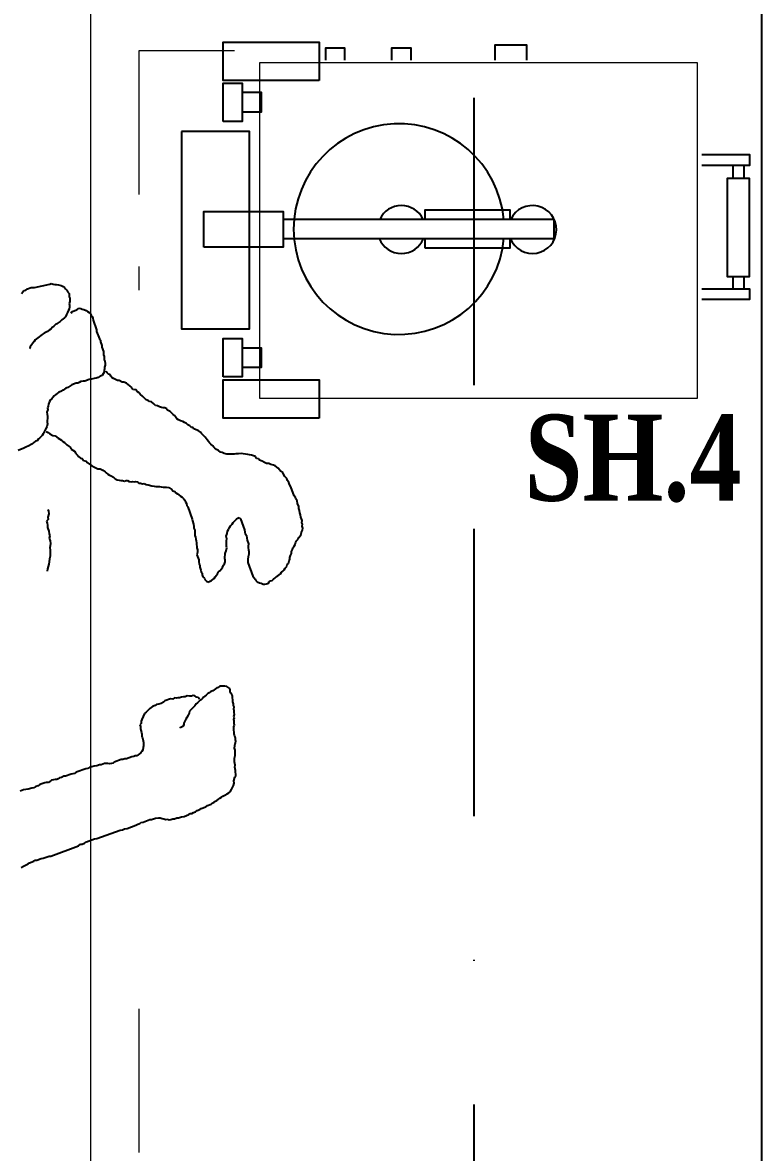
# Model space of a CAD drawing. Header units: millimetres. Extents: x 33350 to 35310, y -217097 to -211540.
# Drawn here: x 34026.4 to 34103.5, y -213864.1 to -213746.1 of the extents above; entities that cross this region are included whole.
import ezdxf
from ezdxf.enums import TextEntityAlignment as Align

# ---------------------------------------------------------------- set-up
doc = ezdxf.new("R2010")
doc.units = ezdxf.units.MM
doc.header["$LTSCALE"] = 60
doc.header["$MEASUREMENT"] = 0
doc.linetypes.add('BORDER', pattern=[1.75, 0.5, -0.25, 0.5, -0.25, 0, -0.25])
doc.linetypes.add('HIDDEN', pattern=[0.375, 0.25, -0.125])
for name, color, linetype, lineweight in [('-DWG_ANA', 7, 'Continuous', 0), ('-DWG_ANA_1', 7, 'BORDER', 25), ('-DWG_DETAY1', 7, 'Continuous', 25), ('-DWG_DETAY2', 7, 'Continuous', 15), ('NO', 7, 'Continuous', 0), ('PLAN', 253, 'Continuous', 0)]:
    doc.layers.add(name, color=color, linetype=linetype, lineweight=lineweight)
doc.layers.add('BL-G', color=102, linetype='Continuous')
doc.layers.add('TEFRIŞ', color=223, linetype='Continuous')
doc.styles.add('ROMANS', font='ROMANSTW.SHX', dxfattribs={"width": 0.8})
doc.styles.add('TROMANS', font='ROMANSTW.SHX', dxfattribs={"width": 0.8})

# ---------------------------------------------------------------- blocks, each defined once
blk = doc.blocks.new('ROB-CL60')
at = {"layer": '-DWG_ANA', "color": 0}
blk.add_lwpolyline([(0, 0.15), (0, -45.59), (35, -45.59), (35, 0.15)], close=True, dxfattribs=at)
at = {"layer": '-DWG_DETAY1', "color": 0}
for points in [[(9.58, 0.6), (9.58, 5.56), (10.71, 5.56), (10.71, 0.6)], [(10.79, 4.99), (12.06, 4.99)], [(22.32, 4.99), (23.59, 4.99)], [(23.59, 0.6), (23.59, 5.56), (24.72, 5.56), (24.72, 0.6)], [(12.06, 3.87), (10.79, 3.87)], [(23.59, 3.87), (22.32, 3.87)], [(18.34, -43.12), (18.34, -14.82), (16.34, -14.82), (16.34, -43.12)], [(-0.27, -20.97), (-1.87, -20.97), (-1.87, -17.72), (-0.27, -17.72)], [(16.34, -28.29), (15.34, -28.29), (15.34, -19.44), (16.34, -19.44)], [(18.34, -19.44), (19.34, -19.44), (19.34, -28.29)], [(19.34, -28.29), (18.34, -28.29)], [(-0.27, -31.75), (-1.55, -31.75), (-1.55, -29.79), (-0.27, -29.79)], [(-0.27, -38.67), (-1.55, -38.67), (-1.55, -36.71), (-0.27, -36.71)], [(19.25, -51.41), (15.53, -51.41), (15.53, -43.12), (19.25, -43.12), (19.25, -51.41)], [(5.11, -47.39), (5.11, -45.39), (3.11, -45.39), (3.11, -47.39)], [(31.79, -47.39), (31.79, -45.39), (29.79, -45.39), (29.79, -47.39)], [(6.11, -49.39), (2.11, -49.39), (2.11, -47.39), (6.11, -47.39), (6.11, -49.39)], [(32.79, -49.39), (28.79, -49.39), (28.79, -47.39), (32.79, -47.39), (32.79, -49.39)]]:
    blk.add_lwpolyline(points, dxfattribs=at)
for points in [[(12.2, 5.59), (12.09, 5.59), (12.09, 3.23), (12.2, 3.23), (22.32, 3.23), (22.32, 5.59)], [(1.84, -39.37), (1.84, -49.37), (-2.16, -49.37), (-2.16, -39.37)], [(37.1, -39.37), (37.1, -49.37), (33.1, -49.37), (33.1, -39.37)], [(7.18, -53.74), (27.77, -53.74), (27.77, -46.63), (7.18, -46.63)]]:
    blk.add_lwpolyline(points, close=True, dxfattribs=at)
for centre, radius, start, end in [((17.4, -17.08), 2.5, 292.1288, 244.9562), ((17.36, -31.02), 11, 95.3133, 84.8814), ((17.4, -30.77), 2.5, 115.0438, 244.9562), ((17.4, -30.77), 2.5, 292.1288, 67.8712)]:
    blk.add_arc(centre, radius, start, end, dxfattribs=at)
at = {"layer": 'NO', "linetype": 'Continuous', "style": 'ROMANS', "width": 0.8}
blk.add_attdef('NO', text='', height=10, dxfattribs=at).set_placement((15.74, -65.77), align=Align.MIDDLE)
blk = doc.blocks.new('T_190')
at = {"layer": '-DWG_ANA', "color": 0}
blk.add_lwpolyline([(0, 0), (190, 0), (190, -70), (0, -70)], close=True, dxfattribs=at)
blk = doc.blocks.new('TCR190R')
at = {"layer": '-DWG_DETAY2', "color": 0, "linetype": 'HIDDEN'}
for points in [[(5, -55), (5, -65), (30, -65)], [(105, -65), (140, -65), (140, -55)]]:
    blk.add_lwpolyline(points, dxfattribs=at)
at = {"layer": 'PLAN', "color": 0, "linetype": 'Continuous'}
blk.add_blockref('T_190', (0, 0), dxfattribs=at)
at = {"layer": 'NO', "linetype": 'Continuous', "style": 'ROMANS', "width": 0.8}
blk.add_attdef('NO', text='', height=10, dxfattribs=at).set_placement((168, -55), align=Align.MIDDLE)
blk = doc.blocks.new('RRN193')
at = {"layer": '-DWG_ANA_1', "color": 0}
blk.add_lwpolyline([(0, -30), (0, 0), (190, 0), (190, -30)], close=True, dxfattribs=at)
at = {"layer": 'NO', "linetype": 'Continuous', "style": 'ROMANS', "width": 0.8}
blk.add_attdef('NO', text='', height=10, dxfattribs=at).set_placement((170, -17), align=Align.MIDDLE)
blk = doc.blocks.new('İNSAN-1')
for p, q in [((-36.04, -10.58), (-36.17, -10.77)), ((-35.98, -10.43), (-36.04, -10.58)), ((-35.87, -10.29), (-35.98, -10.43)), ((-35.69, -10.12), (-35.87, -10.29)), ((-19.76, -10.9), (-19.65, -10.58)), ((-19.65, -10.58), (-19.52, -10.39)), ((-19.52, -10.39), (-19.29, -9.77)), ((16.08, -10.84), (16.12, -10.57)), ((16.12, -10.57), (16.15, -10.35)), ((16.15, -10.35), (16.28, -10)), ((24.05, -10.49), (23.92, -10.68)), ((24.11, -10.34), (24.05, -10.49)), ((24.25, -10.11), (24.11, -10.34)), ((-36.31, -11.49), (-36.66, -13.08)), ((-36.3, -11.14), (-36.31, -11.31)), ((-36.31, -11.31), (-36.31, -11.49)), ((-36.17, -10.77), (-36.3, -11.14)), ((-31.16, -11.96), (-30.94, -11.69)), ((-30.94, -11.69), (-30.83, -11.55)), ((-30.83, -11.55), (-30.67, -11.44)), ((-30.67, -11.44), (-30.51, -11.32)), ((-30.51, -11.32), (-30.35, -11.2)), ((-30.35, -11.2), (-30.12, -11.05)), ((-30.12, -11.05), (-29.92, -11)), ((-29.92, -11), (-29.9, -10.95)), ((-20.48, -11.88), (-20.31, -11.76)), ((-20.31, -11.76), (-20.26, -11.6)), ((-20.26, -11.6), (-20.13, -11.41)), ((-20.13, -11.41), (-19.97, -11.29)), ((-19.97, -11.29), (-19.91, -11.14)), ((-19.91, -11.14), (-19.76, -10.9)), ((15.71, -11.86), (15.8, -11.61)), ((15.8, -11.61), (15.93, -11.42)), ((15.93, -11.42), (15.95, -11.2)), ((15.95, -11.2), (16.08, -10.84)), ((23.48, -11.73), (23.31, -12.18)), ((23.49, -11.55), (23.48, -11.73)), ((23.59, -11.42), (23.49, -11.55)), ((23.76, -10.96), (23.59, -11.42)), ((23.87, -10.83), (23.76, -10.96)), ((23.92, -10.68), (23.87, -10.83)), ((-31.84, -13.01), (-31.72, -12.83)), ((-31.72, -12.83), (-31.59, -12.64)), ((-31.59, -12.64), (-31.53, -12.48)), ((-31.53, -12.48), (-31.4, -12.29)), ((-31.4, -12.29), (-31.29, -12.15)), ((-31.29, -12.15), (-31.16, -11.96)), ((-24.4, -13.04), (-24.13, -12.96)), ((-24.13, -12.96), (-23.93, -12.91)), ((-23.93, -12.91), (-23.74, -12.86)), ((-23.74, -12.86), (-23.56, -12.87)), ((-23.56, -12.87), (-23.3, -12.79)), ((-23.3, -12.79), (-23.07, -12.81)), ((-23.07, -12.81), (-22.84, -12.84)), ((-22.84, -12.84), (-22.62, -12.86)), ((-22.62, -12.86), (-22.42, -12.82)), ((-22.42, -12.82), (-22.25, -12.82)), ((-22.25, -12.82), (-22.07, -12.83)), ((-22.07, -12.83), (-21.75, -12.77)), ((-21.75, -12.77), (-21.52, -12.62)), ((-21.52, -12.62), (-21.23, -12.48)), ((-21.26, -12.71), (-21.16, -12.93)), ((-21.23, -12.48), (-21.02, -12.39)), ((-21.16, -12.93), (-21.04, -13.09)), ((-21.02, -12.39), (-20.86, -12.27)), ((-20.86, -12.27), (-20.7, -12.15)), ((-20.7, -12.15), (-20.59, -12.01)), ((-20.59, -12.01), (-20.48, -11.88)), ((-13.14, -12.89), (-12.94, -12.96)), ((-12.94, -12.96), (-12.66, -12.99)), ((-12.66, -12.99), (-12.32, -12.89)), ((-12.32, -12.89), (-12.1, -12.9)), ((-12.1, -12.9), (-11.9, -12.75)), ((-11.9, -12.75), (-11.7, -12.82)), ((-11.7, -12.82), (-11.48, -12.83)), ((-11.48, -12.83), (-11.26, -12.83)), ((-11.26, -12.83), (-10.86, -12.98)), ((-7.43, -12.98), (-7.19, -12.92)), ((-7.19, -12.92), (-6.94, -12.86)), ((-6.94, -12.86), (-6.7, -12.8)), ((15.26, -13.08), (15.37, -12.94)), ((15.37, -12.94), (15.39, -12.72)), ((15.39, -12.72), (15.4, -12.55)), ((15.4, -12.55), (15.58, -12.04)), ((15.58, -12.04), (15.71, -11.86)), ((23.29, -12.4), (23.07, -13.01)), ((23.31, -12.18), (23.29, -12.4)), ((-36.66, -13.08), (-36.72, -13.23)), ((-36.72, -13.23), (-36.67, -13.43)), ((-36.67, -13.43), (-36.63, -13.62)), ((-36.63, -13.62), (-36.63, -13.8)), ((-36.63, -13.8), (-36.58, -13.99)), ((-36.58, -13.99), (-36.5, -14.26)), ((-32.74, -14.16), (-32.61, -13.97)), ((-32.61, -13.97), (-32.5, -13.84)), ((-32.5, -13.84), (-32.45, -13.68)), ((-32.45, -13.68), (-32.26, -13.51)), ((-32.26, -13.51), (-32.15, -13.37)), ((-32.15, -13.37), (-31.97, -13.2)), ((-31.97, -13.2), (-31.84, -13.01)), ((-25.43, -14.25), (-25.36, -14.04)), ((-25.36, -14.04), (-25.23, -13.85)), ((-25.23, -13.85), (-25.12, -13.72)), ((-25.12, -13.72), (-24.99, -13.53)), ((-24.99, -13.53), (-24.83, -13.41)), ((-24.83, -13.41), (-24.67, -13.29)), ((-24.67, -13.29), (-24.56, -13.15)), ((-24.56, -13.15), (-24.4, -13.04)), ((-21.04, -13.09), (-20.86, -13.39)), ((-20.86, -13.39), (-20.83, -13.64)), ((-20.83, -13.64), (-20.59, -13.96)), ((-20.59, -13.96), (-20.48, -14.12)), ((-20.48, -14.12), (-20.36, -14.29)), ((-10.86, -12.98), (-10.58, -13.01)), ((-10.58, -13.01), (-10.38, -13.08)), ((-10.38, -13.08), (-10.14, -13.02)), ((-10.14, -13.02), (-9.87, -13.12)), ((-9.87, -13.12), (-9.59, -13.15)), ((-9.59, -13.15), (-9.12, -13.1)), ((-9.12, -13.1), (-8.9, -13.11)), ((-8.9, -13.11), (-8.68, -13.11)), ((-8.68, -13.11), (-8.46, -13.12)), ((-8.46, -13.12), (-8.24, -13.13)), ((-8.24, -13.13), (-7.99, -13.07)), ((-7.99, -13.07), (-7.68, -13.03)), ((-7.68, -13.03), (-7.43, -12.98)), ((14.86, -14.31), (14.89, -14.09)), ((14.89, -14.09), (14.99, -13.96)), ((14.99, -13.96), (15.05, -13.81)), ((15.05, -13.64), (15.11, -13.48)), ((15.05, -13.81), (15.05, -13.64)), ((15.11, -13.48), (15.13, -13.26)), ((15.13, -13.26), (15.26, -13.08)), ((23.06, -13.18), (22, -16.08)), ((23.07, -13.01), (23.06, -13.18)), ((-36.5, -14.26), (-36.41, -14.47)), ((-36.41, -14.47), (-36.29, -14.63)), ((-36.29, -14.63), (-36.15, -14.74)), ((-36.15, -14.74), (-36.01, -14.85)), ((-36.01, -14.85), (-35.82, -14.98)), ((-35.82, -14.98), (-35.69, -15.09)), ((-35.69, -15.09), (-35.51, -15.1)), ((-35.51, -15.1), (-35.34, -15.1)), ((-35.34, -15.1), (-35.18, -15.16)), ((-35.18, -15.16), (-35, -15.16)), ((-35, -15.16), (-34.83, -15.17)), ((-34.83, -15.17), (-34.63, -15.12)), ((-34.63, -15.12), (-34.46, -15.13)), ((-34.46, -15.13), (-34.28, -15.13)), ((-34.28, -15.13), (-34.04, -15.11)), ((-34.04, -15.11), (-33.87, -14.99)), ((-33.87, -14.99), (-33.68, -14.94)), ((-33.64, -15.31), (-33.8, -15.43)), ((-33.68, -14.94), (-33.47, -14.84)), ((-33.47, -14.84), (-33.25, -14.74)), ((-33.25, -14.74), (-33.14, -14.61)), ((-33.14, -14.61), (-33.03, -14.47)), ((-33.03, -14.47), (-32.92, -14.33)), ((-32.92, -14.33), (-32.74, -14.16)), ((-26.16, -15.4), (-26.01, -15.16)), ((-26.01, -15.16), (-25.88, -14.97)), ((-25.88, -14.97), (-25.8, -14.77)), ((-25.8, -14.77), (-25.69, -14.63)), ((-25.69, -14.63), (-25.58, -14.49)), ((-25.58, -14.49), (-25.43, -14.25)), ((-20.36, -14.29), (-20.24, -14.45)), ((-20.24, -14.45), (-20.12, -14.61)), ((-20.12, -14.61), (-20, -14.77)), ((-20, -14.77), (-19.87, -14.88)), ((-19.87, -14.88), (-19.63, -15.2)), ((-19.63, -15.2), (-19.44, -15.33)), ((-19.44, -15.33), (-19.32, -15.49)), ((14.43, -15.65), (14.49, -15.33)), ((14.49, -15.33), (14.71, -14.72)), ((14.71, -14.72), (14.72, -14.55)), ((14.72, -14.55), (14.86, -14.31)), ((-34.1, -16.09), (-34.16, -16.24)), ((-34.16, -16.24), (-34.06, -16.46)), ((-33.97, -15.9), (-34.1, -16.09)), ((-34.06, -16.46), (-34.01, -16.65)), ((-33.8, -15.43), (-33.97, -15.9)), ((-26.53, -16.57), (-26.5, -16.34)), ((-26.5, -16.34), (-26.37, -16.15)), ((-26.37, -16.15), (-26.31, -16)), ((-26.31, -15.82), (-26.16, -15.4)), ((-26.31, -16), (-26.31, -15.82)), ((-19.32, -15.49), (-19.21, -15.66)), ((-19.21, -15.66), (-18.96, -15.8)), ((-18.96, -15.8), (-18.79, -15.99)), ((-18.79, -15.99), (-18.66, -16.09)), ((-18.66, -16.09), (-18.49, -16.28)), ((-18.49, -16.28), (-18.44, -16.47)), ((-18.44, -16.47), (-18.25, -16.6)), ((13.93, -16.85), (14.3, -15.84)), ((14.3, -15.84), (14.43, -15.65)), ((21.8, -16.46), (21.7, -16.72)), ((22, -16.08), (21.8, -16.29)), ((21.8, -16.29), (21.8, -16.46)), ((-34.01, -16.65), (-33.91, -16.87)), ((-33.91, -16.87), (-33.8, -17.03)), ((-33.8, -17.03), (-33.68, -17.19)), ((-33.68, -17.19), (-33.56, -17.35)), ((-33.56, -17.35), (-33.4, -17.41)), ((-33.4, -17.41), (-33.27, -17.52)), ((-33.27, -17.52), (-33.11, -17.58)), ((-33.11, -17.58), (-32.88, -17.6)), ((-32.88, -17.6), (-31.89, -17.97)), ((-26.82, -17.7), (-26.73, -17.44)), ((-26.73, -17.44), (-26.7, -17.21)), ((-26.7, -17.21), (-26.53, -16.75)), ((-26.53, -16.75), (-26.53, -16.57)), ((-18.25, -16.6), (-18.17, -16.87)), ((-18.17, -16.87), (-18.03, -16.97)), ((-18.03, -16.97), (-17.73, -17.44)), ((-17.73, -17.44), (-17.58, -17.67)), ((-17.58, -17.67), (-17.48, -17.89)), ((13.66, -17.73), (13.75, -17.48)), ((13.75, -17.48), (13.78, -17.26)), ((13.78, -17.26), (13.9, -17.07)), ((13.9, -17.07), (13.93, -16.85)), ((21.58, -16.9), (21.26, -17.76)), ((21.7, -16.72), (21.58, -16.9)), ((-31.89, -17.97), (-31.72, -17.97)), ((-31.72, -17.97), (-30.93, -18.26)), ((-30.93, -18.26), (-30.8, -18.37)), ((-30.8, -18.37), (-30.62, -18.37)), ((-30.62, -18.37), (-30.26, -18.51)), ((-30.26, -18.51), (-30.08, -18.51)), ((-30.08, -18.51), (-29.61, -18.69)), ((-29.61, -18.69), (-29.44, -18.69)), ((-29.44, -18.69), (-29.26, -18.7)), ((-29.26, -18.7), (-29.11, -18.76)), ((-29.11, -18.76), (-28.93, -18.76)), ((-28.93, -18.76), (-28.75, -18.77)), ((-28.75, -18.77), (-28.6, -18.82)), ((-28.6, -18.82), (-28.37, -18.85)), ((-28.37, -18.85), (-28.19, -18.85)), ((-28.19, -18.85), (-28, -18.81)), ((-28, -18.81), (-27.82, -18.81)), ((-27.82, -18.81), (-27.63, -18.77)), ((-27.63, -18.77), (-27.45, -18.77)), ((-27.45, -18.77), (-27.29, -18.65)), ((-27.29, -18.65), (-27.13, -18.54)), ((-27.13, -18.54), (-27.05, -18.33)), ((-27.05, -18.33), (-26.92, -18.14)), ((-26.92, -18.14), (-26.85, -17.93)), ((-26.85, -17.93), (-26.82, -17.7)), ((-17.48, -17.89), (-17.38, -18.1)), ((-17.38, -18.1), (-17.36, -18.35)), ((-17.36, -18.35), (-17.22, -18.63)), ((-17.22, -18.63), (-17.07, -18.87)), ((-17.07, -18.87), (-16.94, -18.98)), ((13.38, -18.96), (13.39, -18.78)), ((13.39, -18.78), (13.52, -18.43)), ((13.52, -18.26), (13.62, -18)), ((13.52, -18.43), (13.52, -18.26)), ((13.62, -18), (13.66, -17.73)), ((21.23, -17.99), (20.34, -20.42)), ((21.26, -17.76), (21.23, -17.99)), ((-27.53, -18.98), (-27.58, -18.96)), ((-27.39, -19.09), (-27.53, -18.98)), ((-27.26, -19.2), (-27.39, -19.09)), ((-27.21, -19.39), (-27.26, -19.2)), ((-27.05, -19.45), (-27.21, -19.39)), ((-26.92, -19.56), (-27.05, -19.45)), ((-26.8, -19.72), (-26.92, -19.56)), ((-26.7, -19.94), (-26.8, -19.72)), ((-26.6, -20.15), (-26.7, -19.94)), ((-16.94, -18.98), (-16.82, -19.14)), ((-16.82, -19.14), (-16.7, -19.3)), ((-16.7, -19.3), (-16.65, -19.49)), ((-16.65, -19.49), (-16.5, -19.73)), ((-16.5, -19.73), (-16.33, -19.91)), ((-16.33, -19.91), (-16.23, -20.12)), ((12.98, -20.53), (13.24, -19.82)), ((13.24, -19.82), (13.34, -19.69)), ((13.34, -19.69), (13.4, -19.54)), ((13.38, -19.13), (13.38, -18.96)), ((13.42, -19.32), (13.38, -19.13)), ((13.4, -19.54), (13.42, -19.32)), ((-26.61, -20.33), (-26.6, -20.15)), ((-26.42, -20.63), (-26.61, -20.33)), ((-26.43, -20.81), (-26.42, -20.63)), ((-26.3, -21.09), (-26.43, -20.81)), ((-25.89, -21.6), (-26.3, -21.09)), ((-16.23, -20.12), (-16.19, -20.32)), ((-16.19, -20.32), (-16.14, -20.51)), ((-16.1, -20.88), (-16.16, -21.04)), ((-16.16, -21.04), (-16.16, -21.21)), ((-16.16, -21.21), (-16.04, -21.37)), ((-16.14, -20.51), (-16.14, -20.69)), ((-16.14, -20.69), (-16.1, -20.88)), ((12.68, -21.64), (12.89, -21.08)), ((12.89, -21.08), (12.9, -20.91)), ((12.9, -20.91), (12.97, -20.7)), ((12.97, -20.7), (12.98, -20.53)), ((20.18, -21.17), (19.84, -22.08)), ((20.22, -20.9), (20.18, -21.17)), ((20.3, -20.69), (20.22, -20.9)), ((20.34, -20.42), (20.3, -20.69)), ((-25.75, -21.7), (-25.89, -21.6)), ((-25.63, -21.87), (-25.75, -21.7)), ((-25.64, -22.04), (-25.63, -21.87)), ((-25.42, -22.24), (-25.64, -22.04)), ((-25.3, -22.4), (-25.42, -22.24)), ((-25.16, -22.51), (-25.3, -22.4)), ((-16.01, -21.92), (-16.06, -22.08)), ((-16.06, -22.08), (-16.02, -22.27)), ((-16, -21.57), (-16.05, -21.73)), ((-16.05, -21.73), (-16.01, -21.92)), ((-16.04, -21.37), (-16, -21.57)), ((-16.02, -22.27), (-15.88, -22.38)), ((-15.88, -22.38), (-15.89, -22.56)), ((12.28, -22.58), (12.49, -22.31)), ((12.49, -22.31), (12.6, -22.18)), ((12.6, -22.01), (12.66, -21.86)), ((12.6, -22.18), (12.6, -22.01)), ((12.66, -21.86), (12.68, -21.64)), ((19.72, -22.27), (19.64, -22.47)), ((19.84, -22.08), (19.72, -22.27)), ((-24.91, -22.78), (-25.16, -22.51)), ((-24.74, -22.97), (-24.91, -22.78)), ((-24.57, -23.15), (-24.74, -22.97)), ((-24.52, -23.34), (-24.57, -23.15)), ((-24.4, -23.5), (-24.52, -23.34)), ((-24.36, -23.7), (-24.4, -23.5)), ((-15.89, -22.56), (-15.79, -22.77)), ((-15.79, -22.77), (-15.85, -22.93)), ((-15.85, -22.93), (-15.75, -23.14)), ((-15.75, -23.14), (-15.7, -23.34)), ((-15.7, -23.34), (-15.61, -23.72)), ((7.56, -23.67), (7.66, -23.53)), ((7.66, -23.53), (7.77, -23.4)), ((7.77, -23.4), (7.88, -23.27)), ((7.88, -23.27), (8.03, -23.15)), ((8.03, -23.15), (8.16, -22.97)), ((8.16, -22.97), (8.78, -22.68)), ((8.78, -22.68), (8.97, -22.63)), ((8.97, -22.63), (9.21, -22.61)), ((9.21, -22.61), (9.37, -22.49)), ((9.37, -22.49), (9.52, -22.55)), ((9.52, -22.55), (9.75, -22.57)), ((9.75, -22.57), (9.92, -22.58)), ((9.92, -22.58), (10.17, -22.67)), ((10.17, -22.67), (10.34, -22.68)), ((10.34, -22.68), (10.56, -22.7)), ((10.56, -22.7), (10.72, -22.76)), ((10.72, -22.76), (11.04, -22.82)), ((11.04, -22.82), (11.19, -22.87)), ((11.19, -22.87), (11.36, -22.88)), ((11.36, -22.88), (11.53, -22.88)), ((11.53, -22.88), (11.72, -22.84)), ((11.72, -22.84), (11.96, -22.81)), ((11.96, -22.81), (12.12, -22.7)), ((12.12, -22.7), (12.28, -22.58)), ((19.25, -23.53), (19.24, -23.71)), ((19.51, -22.82), (19.25, -23.53)), ((19.54, -22.6), (19.51, -22.82)), ((19.64, -22.47), (19.54, -22.6)), ((-24.15, -23.95), (-24.36, -23.7)), ((-23.98, -24.13), (-24.15, -23.95)), ((-23.94, -24.33), (-23.98, -24.13)), ((-23.84, -24.54), (-23.94, -24.33)), ((-23.79, -24.73), (-23.84, -24.54)), ((-23.74, -24.93), (-23.79, -24.73)), ((-15.61, -23.72), (-15.58, -23.97)), ((-15.58, -23.97), (-15.53, -24.17)), ((-15.53, -24.17), (-15.54, -24.34)), ((-15.54, -24.34), (-15.54, -24.52)), ((-15.54, -24.52), (-15.5, -24.71)), ((-15.5, -24.71), (-15.45, -24.91)), ((6.97, -24.95), (7.11, -24.71)), ((7.11, -24.71), (7.21, -24.46)), ((7.21, -24.46), (7.23, -24.24)), ((7.23, -24.24), (7.34, -24.1)), ((7.34, -24.1), (7.45, -23.8)), ((7.45, -23.8), (7.56, -23.67)), ((19.09, -24.11), (19.08, -24.45)), ((19.08, -24.45), (19.08, -24.62)), ((19.08, -24.62), (19.12, -24.81)), ((19.24, -23.71), (19.09, -24.11)), ((-23.75, -25.1), (-23.74, -24.93)), ((-23.65, -25.32), (-23.75, -25.1)), ((-23.49, -25.38), (-23.65, -25.32)), ((-23.36, -25.66), (-23.49, -25.38)), ((-23.19, -25.84), (-23.36, -25.66)), ((-23.05, -25.95), (-23.19, -25.84)), ((-15.45, -25.08), (-15.46, -25.26)), ((-15.46, -25.26), (-15.43, -25.5)), ((-15.45, -24.91), (-15.45, -25.08)), ((-15.43, -25.5), (-15.2, -25.83)), ((-15.2, -25.83), (-15.06, -25.94)), ((-15.06, -25.94), (-15.01, -26.13)), ((6.54, -26.12), (6.66, -25.93)), ((6.64, -25.69), (6.86, -25.08)), ((6.66, -25.93), (6.64, -25.69)), ((6.86, -25.08), (6.97, -24.95)), ((19.12, -24.81), (19.17, -25)), ((19.17, -25), (19.22, -25.19)), ((19.18, -25.93), (19.17, -26.1)), ((19.25, -25.72), (19.18, -25.93)), ((19.22, -25.19), (19.21, -25.36)), ((19.21, -25.36), (19.26, -25.55)), ((19.26, -25.55), (19.25, -25.72)), ((-22.94, -26.11), (-23.05, -25.95)), ((-22.8, -26.22), (-22.94, -26.11)), ((-22.61, -26.35), (-22.8, -26.22)), ((-22.49, -26.51), (-22.61, -26.35)), ((-22.39, -26.73), (-22.49, -26.51)), ((-22.31, -26.99), (-22.39, -26.73)), ((-22.2, -27.15), (-22.31, -26.99)), ((-15.01, -26.13), (-14.88, -26.24)), ((-14.88, -26.24), (-14.76, -26.4)), ((-14.76, -26.4), (-14.52, -26.73)), ((-14.52, -26.73), (-14.4, -26.89)), ((-14.4, -26.89), (-14.29, -27.05)), ((-14.29, -27.05), (-14.15, -27.16)), ((6.42, -27.05), (6.45, -26.83)), ((6.42, -27.22), (6.42, -27.05)), ((6.45, -26.83), (6.52, -26.63)), ((6.52, -26.63), (6.53, -26.46)), ((6.53, -26.46), (6.58, -26.31)), ((6.58, -26.31), (6.54, -26.12)), ((8.97, -27.18), (9.18, -27.09)), ((9.18, -27.09), (9.35, -27.09)), ((9.35, -27.09), (9.51, -26.98)), ((9.51, -26.98), (9.61, -26.84)), ((9.61, -26.84), (9.67, -26.69)), ((9.67, -26.69), (9.62, -26.67)), ((18.92, -27.1), (18.73, -27.61)), ((18.96, -26.83), (18.92, -27.1)), ((19.07, -26.52), (18.96, -26.83)), ((19.08, -26.35), (19.07, -26.52)), ((19.17, -26.1), (19.08, -26.35)), ((-22.1, -27.37), (-22.2, -27.15)), ((-21.96, -27.48), (-22.1, -27.37)), ((-21.86, -27.69), (-21.96, -27.48)), ((-21.69, -27.87), (-21.86, -27.69)), ((-21.7, -28.05), (-21.69, -27.87)), ((-21.54, -28.11), (-21.7, -28.05)), ((-21.46, -28.37), (-21.54, -28.11)), ((-14.15, -27.16), (-13.94, -27.24)), ((-13.94, -27.24), (-13.75, -27.37)), ((-13.75, -27.37), (-13.52, -27.39)), ((-13.52, -27.39), (-13.39, -27.5)), ((-13.39, -27.5), (-12.13, -27.96)), ((-12.13, -27.96), (-11.96, -27.97)), ((-11.96, -27.97), (-11.59, -28.1)), ((-11.59, -28.1), (-11.37, -28.12)), ((-11.37, -28.12), (-11.19, -28.13)), ((-11.19, -28.13), (-10.98, -28.21)), ((-10.98, -28.21), (-10.76, -28.23)), ((-10.76, -28.23), (-10.58, -28.24)), ((-10.58, -28.24), (-10.4, -28.24)), ((-10.4, -28.24), (-10.25, -28.3)), ((-10.25, -28.3), (-10.02, -28.32)), ((6.29, -28.04), (6.35, -27.89)), ((6.34, -28.23), (6.29, -28.04)), ((6.34, -27.43), (6.42, -27.22)), ((6.37, -27.67), (6.34, -27.43)), ((6.45, -28.39), (6.34, -28.23)), ((6.35, -27.89), (6.37, -27.67)), ((7.15, -28.36), (7.38, -28.21)), ((7.38, -28.21), (7.56, -28.05)), ((7.56, -28.05), (7.73, -27.88)), ((7.73, -27.88), (7.93, -27.66)), ((7.93, -27.66), (8.12, -27.62)), ((8.12, -27.62), (8.33, -27.52)), ((8.33, -27.52), (8.6, -27.39)), ((8.6, -27.39), (8.76, -27.28)), ((8.76, -27.28), (8.97, -27.18)), ((18.42, -28.3), (18.29, -28.48)), ((18.49, -28.1), (18.42, -28.3)), ((18.62, -27.91), (18.49, -28.1)), ((18.73, -27.61), (18.62, -27.74)), ((18.62, -27.74), (18.62, -27.91)), ((-21.36, -28.59), (-21.46, -28.37)), ((-21.21, -28.82), (-21.36, -28.59)), ((-21.07, -28.93), (-21.21, -28.82)), ((-20.9, -29.11), (-21.07, -28.93)), ((-20.68, -29.31), (-20.9, -29.11)), ((-20.54, -29.42), (-20.68, -29.31)), ((-20.41, -29.53), (-20.54, -29.42)), ((-10.02, -28.32), (-9.86, -28.38)), ((-9.86, -28.38), (-9.64, -28.41)), ((-9.64, -28.41), (-9.46, -28.41)), ((-9.46, -28.41), (-9.28, -28.42)), ((-9.28, -28.42), (-9.11, -28.42)), ((-9.11, -28.42), (-8.9, -28.5)), ((-8.9, -28.5), (-8.67, -28.52)), ((-8.67, -28.52), (-8.41, -28.44)), ((-8.41, -28.44), (-7.89, -28.64)), ((-7.89, -28.64), (-7.71, -28.64)), ((-7.71, -28.64), (-7.43, -28.69)), ((-7.43, -28.69), (-7.27, -28.74)), ((-7.27, -28.74), (-7.1, -28.75)), ((-7.1, -28.75), (-6.79, -28.86)), ((-6.79, -28.86), (-6.61, -28.87)), ((-6.61, -28.87), (-6.47, -28.98)), ((-6.47, -28.98), (-6.3, -28.98)), ((-6.3, -28.98), (-6.09, -29.06)), ((-6.09, -29.06), (-5.97, -29.22)), ((-5.97, -29.22), (-5.81, -29.28)), ((-5.81, -29.28), (-5.64, -29.46)), ((-5.64, -29.46), (-5.55, -29.68)), ((6.07, -29.57), (6.25, -29.41)), ((6.25, -29.41), (6.36, -29.27)), ((6.36, -29.27), (6.46, -29.14)), ((6.5, -28.58), (6.45, -28.39)), ((6.46, -29.14), (6.62, -29.03)), ((6.68, -28.7), (6.5, -28.58)), ((6.62, -29.03), (6.73, -28.89)), ((6.73, -28.89), (6.83, -28.76)), ((6.83, -28.76), (7.05, -28.49)), ((7.05, -28.49), (7.15, -28.36)), ((17.91, -29.38), (17.78, -29.56)), ((18.09, -28.87), (17.91, -29.38)), ((18.2, -28.74), (18.09, -28.87)), ((18.29, -28.48), (18.2, -28.74)), ((-20.22, -29.66), (-20.41, -29.53)), ((-20.08, -29.77), (-20.22, -29.66)), ((-19.94, -29.88), (-20.08, -29.77)), ((-19.79, -30.11), (-19.94, -29.88)), ((-19.65, -30.22), (-19.79, -30.11)), ((-19.52, -30.33), (-19.65, -30.22)), ((-19.4, -30.49), (-19.52, -30.33)), ((-19.3, -30.71), (-19.4, -30.49)), ((-6.42, -30.6), (-6.63, -30.7)), ((-6.26, -30.48), (-6.42, -30.6)), ((-6.09, -30.36), (-6.26, -30.48)), ((-5.93, -30.24), (-6.09, -30.36)), ((-5.82, -30.11), (-5.93, -30.24)), ((-5.71, -29.97), (-5.82, -30.11)), ((-5.66, -29.81), (-5.71, -29.97)), ((-5.55, -29.68), (-5.66, -29.81)), ((5.32, -30.85), (5.44, -30.67)), ((5.44, -30.67), (5.5, -30.51)), ((5.5, -30.51), (5.6, -30.38)), ((5.6, -30.38), (5.71, -30.25)), ((5.71, -30.25), (5.82, -30.11)), ((5.82, -30.11), (5.89, -29.91)), ((5.89, -29.91), (6.02, -29.73)), ((6.02, -29.73), (6.07, -29.57)), ((17.15, -30.65), (17.02, -30.84)), ((17.25, -30.52), (17.15, -30.65)), ((17.31, -30.37), (17.25, -30.52)), ((17.42, -30.24), (17.31, -30.37)), ((17.54, -30.05), (17.42, -30.24)), ((17.65, -29.92), (17.54, -30.05)), ((17.78, -29.56), (17.65, -29.92)), ((-19.13, -30.89), (-19.3, -30.71)), ((-19.08, -31.08), (-19.13, -30.89)), ((-18.98, -31.29), (-19.08, -31.08)), ((-18.9, -31.56), (-18.98, -31.29)), ((-18.92, -31.91), (-18.91, -31.74)), ((-18.91, -31.74), (-18.9, -31.56)), ((-11.25, -31.83), (-11.41, -31.95)), ((-11.04, -31.74), (-11.25, -31.83)), ((-10.88, -31.62), (-11.04, -31.74)), ((-10.63, -31.59), (-10.88, -31.62)), ((-10.36, -31.51), (-10.63, -31.59)), ((-10.08, -31.55), (-10.36, -31.51)), ((-9.84, -31.53), (-10.08, -31.55)), ((-9.66, -31.53), (-9.84, -31.53)), ((-9.49, -31.54), (-9.66, -31.53)), ((-9.31, -31.54), (-9.49, -31.54)), ((-9.14, -31.55), (-9.31, -31.54)), ((-8.82, -31.49), (-9.14, -31.55)), ((-8.55, -31.41), (-8.82, -31.49)), ((-8.38, -31.41), (-8.55, -31.41)), ((-8.18, -31.37), (-8.38, -31.41)), ((-8.01, -31.37), (-8.18, -31.37)), ((-7.83, -31.38), (-8.01, -31.37)), ((-7.65, -31.38), (-7.83, -31.38)), ((-7.46, -31.34), (-7.65, -31.38)), ((-7.3, -31.22), (-7.46, -31.34)), ((-7.08, -31.12), (-7.3, -31.22)), ((-6.92, -31), (-7.08, -31.12)), ((-6.74, -30.83), (-6.92, -31)), ((-6.63, -30.7), (-6.74, -30.83)), ((5.3, -31.19), (5.32, -30.85)), ((5.3, -31.36), (5.3, -31.19)), ((5.34, -31.55), (5.3, -31.36)), ((5.57, -31.87), (5.34, -31.55)), ((16.45, -31.78), (16.34, -31.91)), ((16.57, -31.59), (16.45, -31.78)), ((16.71, -31.36), (16.57, -31.59)), ((16.79, -31.16), (16.71, -31.36)), ((16.9, -31.02), (16.79, -31.16)), ((17.02, -30.84), (16.9, -31.02)), ((-18.99, -33.07), (-18.94, -32.79)), ((-18.95, -32.49), (-18.89, -32.33)), ((-18.94, -32.79), (-18.95, -32.49)), ((-18.89, -32.16), (-18.92, -31.91)), ((-18.89, -32.33), (-18.89, -32.16)), ((-12.23, -32.72), (-12.29, -32.87)), ((-12.29, -32.87), (-12.15, -32.98)), ((-12.12, -32.58), (-12.23, -32.72)), ((-12.15, -32.98), (-11, -33.4)), ((-11.94, -32.41), (-12.12, -32.58)), ((-11.76, -32.24), (-11.94, -32.41)), ((-11.6, -32.12), (-11.76, -32.24)), ((-11.41, -31.95), (-11.6, -32.12)), ((5.73, -31.92), (5.57, -31.87)), ((5.9, -31.93), (5.73, -31.92)), ((6.05, -31.99), (5.9, -31.93)), ((6.18, -32.09), (6.05, -31.99)), ((6.34, -32.15), (6.18, -32.09)), ((6.51, -32.15), (6.34, -32.15)), ((6.78, -32.2), (6.51, -32.15)), ((6.95, -32.2), (6.78, -32.2)), ((7.15, -32.28), (6.95, -32.2)), ((7.32, -32.28), (7.15, -32.28)), ((7.48, -32.34), (7.32, -32.28)), ((7.72, -32.31), (7.48, -32.34)), ((7.89, -32.32), (7.72, -32.31)), ((8.06, -32.32), (7.89, -32.32)), ((8.28, -32.35), (8.06, -32.32)), ((8.47, -32.3), (8.28, -32.35)), ((8.62, -32.36), (8.47, -32.3)), ((8.81, -32.31), (8.62, -32.36)), ((8.98, -32.32), (8.81, -32.31)), ((9.21, -32.34), (8.98, -32.32)), ((9.38, -32.35), (9.21, -32.34)), ((9.57, -32.3), (9.38, -32.35)), ((9.74, -32.31), (9.57, -32.3)), ((9.91, -32.31), (9.74, -32.31)), ((10.13, -32.33), (9.91, -32.31)), ((10.3, -32.34), (10.13, -32.33)), ((10.47, -32.35), (10.3, -32.34)), ((10.61, -32.45), (10.47, -32.35)), ((10.78, -32.46), (10.61, -32.45)), ((11, -32.48), (10.78, -32.46)), ((11, -32.48), (11.31, -32.42)), ((11.55, -32.4), (11.31, -32.42)), ((11.79, -32.37), (11.55, -32.4)), ((11.99, -32.44), (11.79, -32.37)), ((12.16, -32.45), (11.99, -32.44)), ((12.4, -32.42), (12.16, -32.45)), ((12.57, -32.43), (12.4, -32.42)), ((12.83, -32.35), (12.57, -32.43)), ((13.06, -32.37), (12.83, -32.35)), ((13.23, -32.38), (13.06, -32.37)), ((13.4, -32.39), (13.23, -32.38)), ((13.55, -32.44), (13.4, -32.39)), ((13.79, -32.41), (13.55, -32.44)), ((13.96, -32.42), (13.79, -32.41)), ((14.11, -32.48), (13.96, -32.42)), ((14.28, -32.48), (14.11, -32.48)), ((14.51, -32.51), (14.28, -32.48)), ((14.68, -32.51), (14.51, -32.51)), ((14.83, -32.4), (14.68, -32.51)), ((15.21, -32.31), (14.83, -32.4)), ((15.44, -32.33), (15.21, -32.31)), ((15.69, -32.25), (15.44, -32.33)), ((16.11, -32.06), (15.69, -32.25)), ((16.34, -31.91), (16.11, -32.06)), ((-18.94, -33.26), (-18.99, -33.07)), ((-18.91, -33.51), (-18.94, -33.26)), ((-18.88, -33.76), (-18.91, -33.51)), ((-18.84, -33.95), (-18.88, -33.76)), ((-18.79, -34.15), (-18.84, -33.95)), ((-18.74, -34.34), (-18.79, -34.15)), ((-11, -33.4), (-10.77, -33.43)), ((-10.77, -33.43), (-10.62, -33.49)), ((-10.62, -33.49), (-10.43, -33.62)), ((-10.43, -33.62), (-10.15, -33.66)), ((-10.15, -33.66), (-9.92, -33.68)), ((-9.92, -33.68), (-9.56, -33.82)), ((-9.56, -33.82), (-9.31, -33.79)), ((-9.31, -33.79), (-9.13, -33.8)), ((-9.13, -33.8), (-8.91, -33.82)), ((-8.91, -33.82), (-8.75, -33.88)), ((-8.75, -33.88), (-8.45, -33.87)), ((-8.45, -33.87), (-8.19, -33.79)), ((-8.19, -33.79), (-7.94, -33.76)), ((-7.94, -33.76), (-7.76, -33.77)), ((-7.76, -33.77), (-7.59, -33.77)), ((-7.59, -33.77), (-6.18, -34.29)), ((-18.65, -34.55), (-18.74, -34.34)), ((-18.46, -34.68), (-18.65, -34.55)), ((-18.41, -34.88), (-18.46, -34.68)), ((-18.27, -34.99), (-18.41, -34.88)), ((-18.19, -35.25), (-18.27, -34.99)), ((-18.04, -35.49), (-18.19, -35.25)), ((-6.18, -34.29), (-5.99, -34.42)), ((-5.99, -34.42), (-5.85, -34.53)), ((-5.85, -34.53), (-5.7, -34.59)), ((-5.7, -34.59), (-5.58, -34.75)), ((-5.58, -34.75), (-5.48, -34.96)), ((-5.48, -34.96), (-5.43, -35.16)), ((-5.43, -35.16), (-5.34, -35.37)), ((-5.34, -35.37), (-5.34, -35.55)), ((-17.94, -35.7), (-18.04, -35.49)), ((-17.92, -35.95), (-17.94, -35.7)), ((-17.82, -36.16), (-17.92, -35.95)), ((-17.74, -36.43), (-17.82, -36.16)), ((-17.69, -36.62), (-17.74, -36.43)), ((-5.84, -36.43), (-5.95, -36.57)), ((-5.73, -36.29), (-5.84, -36.43)), ((-5.67, -36.14), (-5.73, -36.29)), ((-5.57, -36), (-5.67, -36.14)), ((-5.4, -35.88), (-5.57, -36)), ((-5.35, -35.72), (-5.4, -35.88)), ((-5.34, -35.55), (-5.35, -35.72)), ((-17.45, -36.94), (-17.69, -36.62)), ((-17.27, -37.07), (-17.45, -36.94)), ((-17.13, -37.18), (-17.27, -37.07)), ((-16.98, -37.42), (-17.13, -37.18)), ((-16.82, -37.47), (-16.98, -37.42)), ((-16.58, -37.62), (-16.82, -37.47)), ((-16.36, -37.82), (-16.58, -37.62)), ((-7, -37.66), (-7.19, -37.83)), ((-6.84, -37.54), (-7, -37.66)), ((-6.68, -37.42), (-6.84, -37.54)), ((-6.57, -37.28), (-6.68, -37.42)), ((-6.41, -37.17), (-6.57, -37.28)), ((-6.3, -37.03), (-6.41, -37.17)), ((-6.19, -36.89), (-6.3, -37.03)), ((-6.13, -36.74), (-6.19, -36.89)), ((-5.95, -36.57), (-6.13, -36.74)), ((-16.15, -37.9), (-16.36, -37.82)), ((-15.96, -38.03), (-16.15, -37.9)), ((-15.75, -38.1), (-15.96, -38.03)), ((-15.51, -38.25), (-15.75, -38.1)), ((-14.57, -38.6), (-15.51, -38.25)), ((-14.38, -38.73), (-14.57, -38.6)), ((-14.23, -38.78), (-14.38, -38.73)), ((-14.04, -38.91), (-14.23, -38.78)), ((-13.76, -38.96), (-14.04, -38.91)), ((-9.87, -38.85), (-9.98, -38.99)), ((-9.66, -38.75), (-9.87, -38.85)), ((-9.46, -38.7), (-9.66, -38.75)), ((-9.3, -38.59), (-9.46, -38.7)), ((-9.14, -38.47), (-9.3, -38.59)), ((-8.94, -38.42), (-9.14, -38.47)), ((-8.73, -38.32), (-8.94, -38.42)), ((-8.55, -38.33), (-8.73, -38.32)), ((-8.34, -38.23), (-8.55, -38.33)), ((-8.13, -38.13), (-8.34, -38.23)), ((-7.95, -38.14), (-8.13, -38.13)), ((-7.76, -38.09), (-7.95, -38.14)), ((-7.49, -38.01), (-7.76, -38.09)), ((-7.38, -37.87), (-7.49, -38.01)), ((-7.19, -37.83), (-7.38, -37.87)), ((-13.44, -39.07), (-13.76, -38.96)), ((-13.22, -39.1), (-13.44, -39.07)), ((-13.01, -39.17), (-13.22, -39.1)), ((-12.78, -39.2), (-13.01, -39.17)), ((-12.57, -39.27), (-12.78, -39.2)), ((-12.34, -39.3), (-12.57, -39.27)), ((-11.98, -39.43), (-12.34, -39.3)), ((-11.73, -39.41), (-11.98, -39.43)), ((-11.58, -39.46), (-11.73, -39.41)), ((-11.38, -39.42), (-11.58, -39.46)), ((-11.17, -39.49), (-11.38, -39.42)), ((-10.98, -39.45), (-11.17, -39.49)), ((-10.76, -39.35), (-10.98, -39.45)), ((-10.52, -39.32), (-10.76, -39.35)), ((-10.19, -39.09), (-10.52, -39.32)), ((-9.98, -38.99), (-10.19, -39.09))]:
    blk.add_line(p, q)

msp = doc.modelspace()

# ---------------------------------------------------------------- linework, layer by layer
at = {"layer": 'TEFRIŞ'}
msp.add_line((34103.49, -213024.09), (34103.49, -213931.57), dxfattribs=at)

# ---------------------------------------------------------------- block references
at = {"layer": 'BL-G', "linetype": 'Continuous'}
for name, p, rotation in [('TCR190R', (34103.49, -213744.09), 270), ('RRN193', (34103.49, -213744.09), 270), ('ROB-CL60', (34096.67, -213750.34), 269.9999999999999)]:
    msp.add_blockref(name, p, dxfattribs=dict(at, rotation=rotation))
at = {"layer": 'BL-G', "linetype": 'Continuous', "xscale": -1, "rotation": 90}
msp.add_blockref('İNSAN-1', (34016.11, -213810.1), dxfattribs=at)

# ---------------------------------------------------------------- texts
at = {"layer": 'TEFRIŞ', "insert": (34078.76, -213787.06), "char_height": 9, "attachment_point": 1, "style": 'TROMANS'}
msp.add_mtext_dynamic_manual_height_columns('{\\fCentury|b1|i0|c162|p18;\\C7;SH.4}', width=46.9037, gutter_width=1103.38, heights=[0], dxfattribs=at)

doc.saveas('drawing.dxf')
